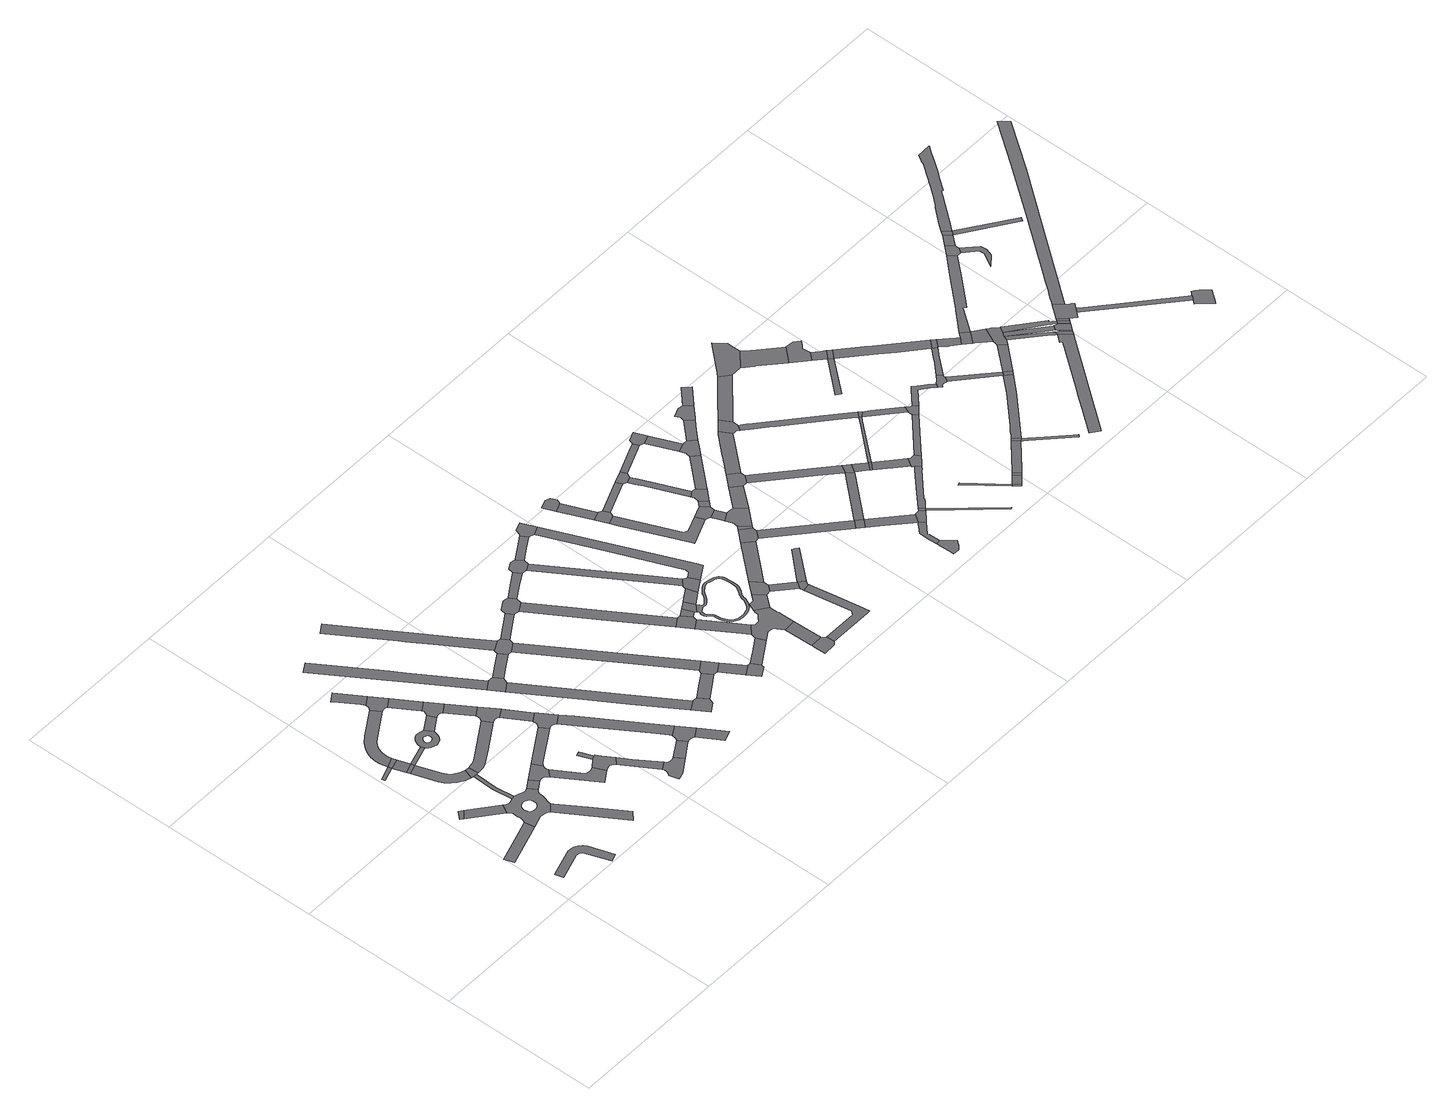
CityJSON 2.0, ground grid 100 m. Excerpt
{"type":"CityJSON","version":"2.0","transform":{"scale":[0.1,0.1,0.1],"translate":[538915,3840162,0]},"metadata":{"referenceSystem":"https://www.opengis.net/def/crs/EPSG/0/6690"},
"CityObjects":{
"road1":{"type":"Road","attributes":{"RoadStructureAttribute.sectionType":"1"},"geometry":[{"type":"MultiSurface","lod":"1","boundaries":[[[0,1,2,3,4]]]}]},
"road2":{"type":"Road","attributes":{"RoadStructureAttribute.sectionType":"1"},"geometry":[{"type":"MultiSurface","lod":"1","boundaries":[[[5,6,7,8,9,10,11,12,13,14,15,16,17,18,19]]]}]},
"road3":{"type":"Road","geometry":[{"type":"MultiSurface","lod":"1","boundaries":[[[20,21,22,23]]]}]},
"road4":{"type":"Road","attributes":{"RoadStructureAttribute.sectionType":"1"},"geometry":[{"type":"MultiSurface","lod":"1","boundaries":[[[23,22,24,25]]]}]},
"road5":{"type":"Road","geometry":[{"type":"MultiSurface","lod":"1","boundaries":[[[26,27,28,29]]]}]},
"road6":{"type":"Road","geometry":[{"type":"MultiSurface","lod":"1","boundaries":[[[30,26,29,31]]]}]},
"road7":{"type":"Road","attributes":{"RoadStructureAttribute.sectionType":"1"},"geometry":[{"type":"MultiSurface","lod":"1","boundaries":[[[31,29,32,33]]]}]},
"road8":{"type":"Road","geometry":[{"type":"MultiSurface","lod":"1","boundaries":[[[33,32,34,35]]]}]},
"road9":{"type":"Road","attributes":{"RoadStructureAttribute.sectionType":"1"},"geometry":[{"type":"MultiSurface","lod":"1","boundaries":[[[36,37,38,39,25,24,40,41,42,43,44,45,46,0,4,47,48,49,50,51,52,53,54,55,56,57,58,59,60,61,62,63,64,65,66,67],[68,69,70,71,72,73,74,75,76,77,78,79,80,81,82,83,84,85,86,87,88,89,90,91,92,93,94,95,96]]]}]},
"road10":{"type":"Road","attributes":{"RoadStructureAttribute.sectionType":"1"},"geometry":[{"type":"MultiSurface","lod":"1","boundaries":[[[97,98,99,100,101,35,34,102,103,104,105,106,107,108]]]}]},
"road11":{"type":"Road","geometry":[{"type":"MultiSurface","lod":"1","boundaries":[[[109,110,67,66,111,112]]]}]},
"road12":{"type":"Road","attributes":{"RoadStructureAttribute.sectionType":"1"},"geometry":[{"type":"MultiSurface","lod":"1","boundaries":[[[113,114,52,51,115,116]]]}]},
"road13":{"type":"Road","attributes":{"RoadStructureAttribute.sectionType":"1"},"geometry":[{"type":"MultiSurface","lod":"1","boundaries":[[[117,33,35,118]]]}]},
"road14":{"type":"Road","geometry":[{"type":"MultiSurface","lod":"1","boundaries":[[[108,107,109,112,119,120]]]}]},
"road15":{"type":"Road","attributes":{"RoadStructureAttribute.sectionType":"1"},"geometry":[{"type":"MultiSurface","lod":"1","boundaries":[[[121,122,123,124,125,126,127,128,26,30,129,130,131,132,133,134,135]]]}]},
"road16":{"type":"Road","geometry":[{"type":"MultiSurface","lod":"1","boundaries":[[[136,60,59,137]]]}]},
"road17":{"type":"Road","attributes":{"RoadStructureAttribute.sectionType":"1"},"geometry":[{"type":"MultiSurface","lod":"1","boundaries":[[[138,139,140,141,142,143,144,117,118,145,146,147,148,149,150,151,152,153,154,155],[156,157,158,159,160,161,162,163,164,165,166,167,168,169,170,171,172,173,174]]]}]},
"road18":{"type":"Road","geometry":[{"type":"MultiSurface","lod":"1","boundaries":[[[175,136,137,176,177,178,179,180,181,182,183]]]}]},
"road19":{"type":"Road","attributes":{"RoadStructureAttribute.sectionType":"1"},"geometry":[{"type":"MultiSurface","lod":"1","boundaries":[[[184,185,186,187,120,119,188,189,190,191,192,193]]]}]},
"road20":{"type":"Road","attributes":{"RoadStructureAttribute.sectionType":"1"},"geometry":[{"type":"MultiSurface","lod":"1","boundaries":[[[194,195,196,197,180,179,198,199,200]]]}]},
"road21":{"type":"Road","attributes":{"RoadStructureAttribute.sectionType":"1"},"geometry":[{"type":"MultiSurface","lod":"1","boundaries":[[[201,202,203,204,205,206,207]]]}]},
"road22":{"type":"Road","attributes":{"RoadStructureAttribute.sectionType":"1"},"geometry":[{"type":"MultiSurface","lod":"1","boundaries":[[[208,155,154,209]]]}]},
"road23":{"type":"Road","geometry":[{"type":"MultiSurface","lod":"1","boundaries":[[[207,206,210,211,121,135,212,213,214,215]]]}]},
"road24":{"type":"Road","attributes":{"RoadStructureAttribute.sectionType":"1"},"geometry":[{"type":"MultiSurface","lod":"1","boundaries":[[[215,214,216,217]]]}]},
"road25":{"type":"Road","attributes":{"RoadStructureAttribute.sectionType":"1"},"geometry":[{"type":"MultiSurface","lod":"1","boundaries":[[[218,175,183,219,220]]]}]},
"road26":{"type":"Road","geometry":[{"type":"MultiSurface","lod":"1","boundaries":[[[217,216,221,222,208,209,223,224,225,226,227]]]}]},
"road27":{"type":"Road","geometry":[{"type":"MultiSurface","lod":"1","boundaries":[[[228,229,230,231,200,199,232,233,234,235,236,237]]]}]},
"road28":{"type":"Road","geometry":[{"type":"MultiSurface","lod":"1","boundaries":[[[238,239,231,230]]]}]},
"road29":{"type":"Road","attributes":{"RoadStructureAttribute.sectionType":"1"},"geometry":[{"type":"MultiSurface","lod":"1","boundaries":[[[227,226,240,241]]]}]},
"road30":{"type":"Road","attributes":{"RoadStructureAttribute.sectionType":"1"},"geometry":[{"type":"MultiSurface","lod":"1","boundaries":[[[242,237,236,243,244]]]}]},
"road31":{"type":"Road","geometry":[{"type":"MultiSurface","lod":"1","boundaries":[[[245,241,240,246,247,184,193,248,249,250,251,252]]]}]},
"road32":{"type":"Road","geometry":[{"type":"MultiSurface","lod":"1","boundaries":[[[253,254,255,256,244,243,257,258,259,260,261,262,263,264]]]}]},
"road33":{"type":"Road","attributes":{"RoadStructureAttribute.sectionType":"1"},"geometry":[{"type":"MultiSurface","lod":"1","boundaries":[[[265,266,267,268,269,270,271,272]]]}]},
"road34":{"type":"Road","attributes":{"RoadStructureAttribute.sectionType":"1"},"geometry":[{"type":"MultiSurface","lod":"1","boundaries":[[[252,251,273,274,275,276]]]}]},
"road35":{"type":"Road","geometry":[{"type":"MultiSurface","lod":"1","boundaries":[[[277,276,275,278,279,280,218,220,281,282,283,284,285]]]}]},
"road36":{"type":"Road","attributes":{"RoadStructureAttribute.sectionType":"1"},"geometry":[{"type":"MultiSurface","lod":"1","boundaries":[[[286,264,263,287,288]]]}]},
"road37":{"type":"Road","attributes":{"RoadStructureAttribute.sectionType":"1"},"geometry":[{"type":"MultiSurface","lod":"1","boundaries":[[[289,290,285,284,291,292,293,294]]]}]},
"road38":{"type":"Road","geometry":[{"type":"MultiSurface","lod":"1","boundaries":[[[272,271,295,296,297,298]]]}]},
"road39":{"type":"Road","geometry":[{"type":"MultiSurface","lod":"1","boundaries":[[[294,293,299,300,286,288,301,302,303,304]]]}]},
"road40":{"type":"Road","attributes":{"RoadStructureAttribute.sectionType":"1"},"geometry":[{"type":"MultiSurface","lod":"1","boundaries":[[[305,306,307,308,309,310,311,312,313,314]]]}]},
"road41":{"type":"Road","geometry":[{"type":"MultiSurface","lod":"1","boundaries":[[[315,316,317,304,303]]]}]},
"road42":{"type":"Road","attributes":{"RoadStructureAttribute.sectionType":"1"},"geometry":[{"type":"MultiSurface","lod":"1","boundaries":[[[318,319,298,297,320,321]]]}]},
"road43":{"type":"Road","attributes":{"RoadStructureAttribute.sectionType":"1"},"geometry":[{"type":"MultiSurface","lod":"1","boundaries":[[[322,323,296,295,324,325,326,327]]]}]},
"road44":{"type":"Road","geometry":[{"type":"MultiSurface","lod":"1","boundaries":[[[314,313,318,321,328,329,330,331]]]}]},
"road45":{"type":"Road","geometry":[{"type":"MultiSurface","lod":"1","boundaries":[[[327,326,332,333,334,335]]]}]},
"road46":{"type":"Road","attributes":{"RoadStructureAttribute.sectionType":"1"},"geometry":[{"type":"MultiSurface","lod":"1","boundaries":[[[336,337,338,331,330,339,340,341]]]}]},
"road47":{"type":"Road","attributes":{"RoadStructureAttribute.sectionType":"1"},"geometry":[{"type":"MultiSurface","lod":"1","boundaries":[[[342,343,329,328,344,345,346,347]]]}]},
"road48":{"type":"Road","attributes":{"RoadStructureAttribute.sectionType":"1"},"geometry":[{"type":"MultiSurface","lod":"1","boundaries":[[[348,349,335,334,350,351]]]}]},
"road49":{"type":"Road","geometry":[{"type":"MultiSurface","lod":"1","boundaries":[[[352,353,354,355,356,357,336,341,358,359,360,361,362,363]]]}]},
"road50":{"type":"Road","geometry":[{"type":"MultiSurface","lod":"1","boundaries":[[[347,346,348,351,364,365]]]}]},
"road51":{"type":"Road","attributes":{"RoadStructureAttribute.sectionType":"1"},"geometry":[{"type":"MultiSurface","lod":"1","boundaries":[[[365,364,366,367]]]}]},
"road52":{"type":"Road","geometry":[{"type":"MultiSurface","lod":"1","boundaries":[[[367,366,368,369,370,371,372]]]}]},
"road53":{"type":"Road","attributes":{"RoadStructureAttribute.sectionType":"1"},"geometry":[{"type":"MultiSurface","lod":"1","boundaries":[[[373,374,361,360,375,376,377,378]]]}]},
"road54":{"type":"Road","attributes":{"RoadStructureAttribute.sectionType":"1"},"geometry":[{"type":"MultiSurface","lod":"1","boundaries":[[[379,380,363,362,381,382]]]}]},
"road55":{"type":"Road","attributes":{"RoadStructureAttribute.sectionType":"1"},"geometry":[{"type":"MultiSurface","lod":"1","boundaries":[[[383,384,372,371,385]]]}]},
"road56":{"type":"Road","geometry":[{"type":"MultiSurface","lod":"1","boundaries":[[[378,377,386,387,388,389,390,391,392,393]]]}]},
"road57":{"type":"Road","geometry":[{"type":"MultiSurface","lod":"1","boundaries":[[[394,395,379,382,396,397,398,399]]]}]},
"road58":{"type":"Road","attributes":{"RoadStructureAttribute.sectionType":"1"},"geometry":[{"type":"MultiSurface","lod":"1","boundaries":[[[400,388,387,401,402,403]]]}]},
"road59":{"type":"Road","attributes":{"RoadStructureAttribute.sectionType":"1"},"geometry":[{"type":"MultiSurface","lod":"1","boundaries":[[[404,393,392,405]]]}]},
"road60":{"type":"Road","geometry":[{"type":"MultiSurface","lod":"1","boundaries":[[[406,404,405,407,408]]]}]},
"road61":{"type":"Road","attributes":{"RoadStructureAttribute.sectionType":"1"},"geometry":[{"type":"MultiSurface","lod":"1","boundaries":[[[409,410,397,396,411,412,413,414,415]]]}]},
"road62":{"type":"Road","attributes":{"RoadStructureAttribute.sectionType":"1"},"geometry":[{"type":"MultiSurface","lod":"1","boundaries":[[[416,417,418,399,398,419,420]]]}]},
"road63":{"type":"Road","geometry":[{"type":"MultiSurface","lod":"1","boundaries":[[[421,422,423,424,425,426,427,428,429]]]}]},
"road64":{"type":"Road","geometry":[{"type":"MultiSurface","lod":"1","boundaries":[[[430,431,432,433,434,435,436,437,403,402,438,439,383,385,440,441,442,443,444,445,446,447]]]}]},
"road65":{"type":"Road","attributes":{"RoadStructureAttribute.sectionType":"1"},"geometry":[{"type":"MultiSurface","lod":"1","boundaries":[[[444,443,448,423,422]]]}]},
"road66":{"type":"Road","attributes":{"RoadStructureAttribute.sectionType":"1"},"geometry":[{"type":"MultiSurface","lod":"1","boundaries":[[[449,450,406,408,451,452]]]}]},
"road67":{"type":"Road","geometry":[{"type":"MultiSurface","lod":"1","boundaries":[[[407,453,454,455,456,457,458,459,460,461,462,463,464,465,466,467,468,469,470,471,472,473,474,475,476,477,478,479,480,481,482,483,484,485,486,487,488,489,490,491,492,493,494,495,496,497,498,499,500,408],[501,502,503,504,505,506,507,508,509,510,511,512,513,514,515,516,517,518,519,520,521,522,523,524,525,526,527,528,529,530,531,532,533,534,535,536,537,538,539,540,541,542,543,544,545,546,547,548]]]}]},
"road68":{"type":"Road","geometry":[{"type":"MultiSurface","lod":"1","boundaries":[[[549,415,414,550,449,452,551,552]]]}]},
"road69":{"type":"Road","geometry":[{"type":"MultiSurface","lod":"1","boundaries":[[[553,554,555,416,420,556,557]]]}]},
"road70":{"type":"Road","attributes":{"RoadStructureAttribute.sectionType":"1"},"geometry":[{"type":"MultiSurface","lod":"1","boundaries":[[[558,559,560,430,447,561]]]}]},
"road71":{"type":"Road","attributes":{"RoadStructureAttribute.sectionType":"1"},"geometry":[{"type":"MultiSurface","lod":"1","boundaries":[[[562,563,564,565,557,556,566,567,568,552,551]]]}]},
"road72":{"type":"Road","geometry":[{"type":"MultiSurface","lod":"1","boundaries":[[[569,558,561,570,571,572,573]]]}]},
"road73":{"type":"Road","attributes":{"RoadStructureAttribute.sectionType":"1"},"geometry":[{"type":"MultiSurface","lod":"1","boundaries":[[[574,575,576,577,578,579,580,581,582,429,428]]]}]},
"road74":{"type":"Road","attributes":{"RoadStructureAttribute.sectionType":"1"},"geometry":[{"type":"MultiSurface","lod":"1","boundaries":[[[571,570,583,584]]]}]},
"road75":{"type":"Road","geometry":[{"type":"MultiSurface","lod":"1","boundaries":[[[585,586,587,588,589,590]]]}]},
"road76":{"type":"Road","attributes":{"RoadStructureAttribute.sectionType":"1"},"geometry":[{"type":"MultiSurface","lod":"1","boundaries":[[[588,587,591,592]]]}]},
"road77":{"type":"Road","geometry":[{"type":"MultiSurface","lod":"1","boundaries":[[[584,583,580,579,593,594]]]}]},
"road78":{"type":"Road","geometry":[{"type":"MultiSurface","lod":"1","boundaries":[[[592,591,595,596,597,598]]]}]},
"road79":{"type":"Road","attributes":{"RoadStructureAttribute.sectionType":"1"},"geometry":[{"type":"MultiSurface","lod":"1","boundaries":[[[599,569,573,600]]]}]},
"road80":{"type":"Road","attributes":{"RoadStructureAttribute.sectionType":"1"},"geometry":[{"type":"MultiSurface","lod":"1","boundaries":[[[601,602,603,596,595,604,605,606,607,608,609]]]}]},
"road81":{"type":"Road","attributes":{"RoadStructureAttribute.sectionType":"1"},"geometry":[{"type":"MultiSurface","lod":"1","boundaries":[[[610,611,612,613,584,594]]]}]},
"road82":{"type":"Road","attributes":{"RoadStructureAttribute.sectionType":"1"},"geometry":[{"type":"MultiSurface","lod":"1","boundaries":[[[614,598,597,615]]]}]},
"road83":{"type":"Road","geometry":[{"type":"MultiSurface","lod":"1","boundaries":[[[616,599,600,617,618,619,620,621]]]}]},
"road84":{"type":"Road","attributes":{"RoadStructureAttribute.sectionType":"1"},"geometry":[{"type":"MultiSurface","lod":"1","boundaries":[[[622,616,621,623]]]}]},
"road85":{"type":"Road","attributes":{"RoadStructureAttribute.sectionType":"1"},"geometry":[{"type":"MultiSurface","lod":"1","boundaries":[[[624,625,626,609,608,627,628,629]]]}]},
"road86":{"type":"Road","attributes":{"RoadStructureAttribute.sectionType":"1"},"geometry":[{"type":"MultiSurface","lod":"1","boundaries":[[[630,628,627,631,632,633]]]}]},
"road87":{"type":"Road","geometry":[{"type":"MultiSurface","lod":"1","boundaries":[[[634,633,632,635,636,622,623,637,638]]]}]},
"road88":{"type":"Road","geometry":[{"type":"MultiSurface","lod":"1","boundaries":[[[639,614,615,640,641,642]]]}]},
"road89":{"type":"Road","geometry":[{"type":"MultiSurface","lod":"1","boundaries":[[[643,624,629,644]]]}]},
"road90":{"type":"Road","attributes":{"RoadStructureAttribute.sectionType":"1"},"geometry":[{"type":"MultiSurface","lod":"1","boundaries":[[[645,641,640,646,647,648,649]]]}]},
"road91":{"type":"Road","attributes":{"RoadStructureAttribute.sectionType":"1"},"geometry":[{"type":"MultiSurface","lod":"1","boundaries":[[[650,619,618,651,652,653]]]}]},
"road92":{"type":"Road","geometry":[{"type":"MultiSurface","lod":"1","boundaries":[[[649,648,654,643,644,655,656]]]}]},
"road93":{"type":"Road","attributes":{"RoadStructureAttribute.sectionType":"1"},"geometry":[{"type":"MultiSurface","lod":"1","boundaries":[[[657,638,637,658]]]}]},
"road94":{"type":"Road","attributes":{"RoadStructureAttribute.sectionType":"1"},"geometry":[{"type":"MultiSurface","lod":"1","boundaries":[[[659,660,661,639,642,662,663]]]}]},
"road95":{"type":"Road","attributes":{"RoadStructureAttribute.sectionType":"1"},"geometry":[{"type":"MultiSurface","lod":"1","boundaries":[[[664,656,655,665,666,667,668]]]}]},
"road96":{"type":"Road","geometry":[{"type":"MultiSurface","lod":"1","boundaries":[[[653,652,669,670]]]}]},
"road97":{"type":"Road","geometry":[{"type":"MultiSurface","lod":"1","boundaries":[[[671,672,657,658,673,674,675]]]}]},
"road98":{"type":"Road","geometry":[{"type":"MultiSurface","lod":"1","boundaries":[[[676,677,678,679,680,681,682,683,684,685]]]}]},
"road99":{"type":"Road","attributes":{"RoadStructureAttribute.sectionType":"1"},"geometry":[{"type":"MultiSurface","lod":"1","boundaries":[[[670,669,686,687,688,689]]]}]},
"road100":{"type":"Road","geometry":[{"type":"MultiSurface","lod":"1","boundaries":[[[690,691,692,659,663,693,694,695]]]}]},
"road101":{"type":"Road","attributes":{"RoadStructureAttribute.sectionType":"1"},"geometry":[{"type":"MultiSurface","lod":"1","boundaries":[[[688,696,697,698,699,700,678,677,701,702,703]]]}]},
"road102":{"type":"Road","attributes":{"RoadStructureAttribute.sectionType":"1"},"geometry":[{"type":"MultiSurface","lod":"1","boundaries":[[[695,694,704,705]]]}]},
"road103":{"type":"Road","geometry":[{"type":"MultiSurface","lod":"1","boundaries":[[[706,705,704,707,708,709,664,668,710,711,712]]]}]},
"road104":{"type":"Road","attributes":{"RoadStructureAttribute.sectionType":"1"},"geometry":[{"type":"MultiSurface","lod":"1","boundaries":[[[713,653,670,714]]]}]},
"road105":{"type":"Road","geometry":[{"type":"MultiSurface","lod":"1","boundaries":[[[715,716,717,689,688,703,718,719,720,721]]]}]},
"road106":{"type":"Road","attributes":{"RoadStructureAttribute.sectionType":"1"},"geometry":[{"type":"MultiSurface","lod":"1","boundaries":[[[722,723,724,725,726,727,728,729,671,675,730,731,732]]]}]},
"road107":{"type":"Road","attributes":{"RoadStructureAttribute.sectionType":"1"},"geometry":[{"type":"MultiSurface","lod":"1","boundaries":[[[733,734,674,673,735,713,736]]]}]},
"road108":{"type":"Road","geometry":[{"type":"MultiSurface","lod":"1","boundaries":[[[737,715,721,738]]]}]},
"road109":{"type":"Road","attributes":{"RoadStructureAttribute.sectionType":"1"},"geometry":[{"type":"MultiSurface","lod":"1","boundaries":[[[739,712,711,740,741]]]}]},
"road110":{"type":"Road","attributes":{"RoadStructureAttribute.sectionType":"1"},"geometry":[{"type":"MultiSurface","lod":"1","boundaries":[[[738,721,742,743]]]}]},
"road111":{"type":"Road","geometry":[{"type":"MultiSurface","lod":"1","boundaries":[[[736,713,714,744,745]]]}]},
"road112":{"type":"Road","geometry":[{"type":"MultiSurface","lod":"1","boundaries":[[[746,722,732,747,748,749,750,751,752,753]]]}]},
"road113":{"type":"Road","geometry":[{"type":"MultiSurface","lod":"1","boundaries":[[[754,755,756,757,739,741,758,759,760]]]}]},
"road114":{"type":"Road","attributes":{"RoadStructureAttribute.sectionType":"1"},"geometry":[{"type":"MultiSurface","lod":"1","boundaries":[[[761,762,763,764,737,738,765,766,767,768,769,770,771]]]}]},
"road115":{"type":"Road","attributes":{"RoadStructureAttribute.sectionType":"1"},"geometry":[{"type":"MultiSurface","lod":"1","boundaries":[[[772,773,745,744,774,775]]]}]},
"road116":{"type":"Road","geometry":[{"type":"MultiSurface","lod":"1","boundaries":[[[775,774,776,777]]]}]},
"road117":{"type":"Road","attributes":{"RoadStructureAttribute.sectionType":"1"},"geometry":[{"type":"MultiSurface","lod":"1","boundaries":[[[777,776,778,779,780]]]}]},
"road118":{"type":"Road","attributes":{"RoadStructureAttribute.sectionType":"1"},"geometry":[{"type":"MultiSurface","lod":"1","boundaries":[[[781,760,759,782]]]}]},
"road119":{"type":"Road","attributes":{"RoadStructureAttribute.sectionType":"1"},"geometry":[{"type":"MultiSurface","lod":"1","boundaries":[[[783,784,785,786,787,788]]]}]},
"road120":{"type":"Road","geometry":[{"type":"MultiSurface","lod":"1","boundaries":[[[789,790,791,780,779,792,761,771,793,794,795,796]]]}]},
"road121":{"type":"Road","attributes":{"RoadStructureAttribute.sectionType":"1"},"geometry":[{"type":"MultiSurface","lod":"1","boundaries":[[[797,798,799,800,746,753,801,802,803,804,805]]]}]},
"road122":{"type":"Road","attributes":{"RoadStructureAttribute.sectionType":"1"},"geometry":[{"type":"MultiSurface","lod":"1","boundaries":[[[806,807,808,809,751,750,810,811,812,813,814,815,816]]]}]},
"road123":{"type":"Road","attributes":{"RoadStructureAttribute.sectionType":"1"},"geometry":[{"type":"MultiSurface","lod":"1","boundaries":[[[815,817,775,777,818,819]]]}]},
"road124":{"type":"Road","geometry":[{"type":"MultiSurface","lod":"1","boundaries":[[[788,787,820,821]]]}]},
"road125":{"type":"Road","attributes":{"RoadStructureAttribute.sectionType":"1"},"geometry":[{"type":"MultiSurface","lod":"1","boundaries":[[[822,823,824,788,821,825,826]]]}]},
"road126":{"type":"Road","geometry":[{"type":"MultiSurface","lod":"1","boundaries":[[[827,822,826,828]]]}]},
"road127":{"type":"Road","attributes":{"RoadStructureAttribute.sectionType":"1"},"geometry":[{"type":"MultiSurface","lod":"1","boundaries":[[[829,830,796,795,831,832]]]}]},
"road128":{"type":"Road","geometry":[{"type":"MultiSurface","lod":"1","boundaries":[[[816,815,819,833]]]}]},
"road129":{"type":"Road","attributes":{"RoadStructureAttribute.sectionType":"1"},"geometry":[{"type":"MultiSurface","lod":"1","boundaries":[[[834,835,836,827,828,837,838,839]]]}]},
"road130":{"type":"Road","attributes":{"RoadStructureAttribute.sectionType":"1"},"geometry":[{"type":"MultiSurface","lod":"1","boundaries":[[[840,833,819,841,842]]]}]},
"road131":{"type":"Road","geometry":[{"type":"MultiSurface","lod":"1","boundaries":[[[843,844,845,797,805,846,847,848,849]]]}]},
"road132":{"type":"Road","geometry":[{"type":"MultiSurface","lod":"1","boundaries":[[[850,851,842,841,829,832,852,853]]]}]},
"road133":{"type":"Road","geometry":[{"type":"MultiSurface","lod":"1","boundaries":[[[854,834,839,855]]]}]},
"road134":{"type":"Road","attributes":{"RoadStructureAttribute.sectionType":"1"},"geometry":[{"type":"MultiSurface","lod":"1","boundaries":[[[856,857,858,859,847,846,860,861,862,863]]]}]},
"road135":{"type":"Road","attributes":{"RoadStructureAttribute.sectionType":"1"},"geometry":[{"type":"MultiSurface","lod":"1","boundaries":[[[864,865,866,867,868]]]}]},
"road136":{"type":"Road","attributes":{"RoadStructureAttribute.sectionType":"1"},"geometry":[{"type":"MultiSurface","lod":"1","boundaries":[[[869,870,871,872,855,839,873,874,875,876]]]}]},
"road137":{"type":"Road","geometry":[{"type":"MultiSurface","lod":"1","boundaries":[[[877,863,862,878,879,880,881,882,883]]]}]},
"road138":{"type":"Road","attributes":{"RoadStructureAttribute.sectionType":"1"},"geometry":[{"type":"MultiSurface","lod":"1","boundaries":[[[884,885,886,887,888,889,853,852,890,891,892,893,894]]]}]},
"road139":{"type":"Road","attributes":{"RoadStructureAttribute.sectionType":"1"},"geometry":[{"type":"MultiSurface","lod":"1","boundaries":[[[895,879,878,896,897,898]]]}]},
"road140":{"type":"Road","geometry":[{"type":"MultiSurface","lod":"1","boundaries":[[[898,897,864,868,899]]]}]},
"road141":{"type":"Road","attributes":{"RoadStructureAttribute.sectionType":"1"},"geometry":[{"type":"MultiSurface","lod":"1","boundaries":[[[900,901,902,903,904,854,855,905,906]]]}]},
"road142":{"type":"Road","geometry":[{"type":"MultiSurface","lod":"1","boundaries":[[[907,908,894,893,909,910,911,912,913,914,915,916,917,918,919,920,921,922,923,924]]]}]},
"road143":{"type":"Road","attributes":{"RoadStructureAttribute.sectionType":"1"},"geometry":[{"type":"MultiSurface","lod":"1","boundaries":[[[925,926,927,899,868,928,929,930,931,932,933]]]}]},
"road144":{"type":"Road","attributes":{"RoadStructureAttribute.sectionType":"1"},"geometry":[{"type":"MultiSurface","lod":"1","boundaries":[[[934,920,919,900,935]]]}]},
"road145":{"type":"Road","attributes":{"RoadStructureAttribute.sectionType":"1"},"geometry":[{"type":"MultiSurface","lod":"1","boundaries":[[[932,936,937,938,907,924,939,940,941]]]}]},
"road146":{"type":"Road","geometry":[{"type":"MultiSurface","lod":"1","boundaries":[[[935,900,906,942]]]}]},
"road147":{"type":"Road","geometry":[{"type":"MultiSurface","lod":"1","boundaries":[[[933,932,941,943,944]]]}]},
"road148":{"type":"Road","attributes":{"RoadStructureAttribute.sectionType":"1"},"geometry":[{"type":"MultiSurface","lod":"1","boundaries":[[[945,946,944,943,947,948,949,950]]]}]},
"road149":{"type":"Road","attributes":{"RoadStructureAttribute.sectionType":"1"},"geometry":[{"type":"MultiSurface","lod":"1","boundaries":[[[951,952,953,954,955,956,957,958,959,960,961,962,963,964,965]]]}]},
"road150":{"type":"Road","attributes":{"RoadStructureAttribute.sectionType":"1"},"geometry":[{"type":"MultiSurface","lod":"1","boundaries":[[[966,967,935,942,968]]]}]},
"road151":{"type":"Road","geometry":[{"type":"MultiSurface","lod":"1","boundaries":[[[969,970,950,949,971,972]]]}]},
"road152":{"type":"Road","attributes":{"RoadStructureAttribute.sectionType":"1"},"geometry":[{"type":"MultiSurface","lod":"1","boundaries":[[[973,972,971,974,975,976]]]}]},
"road153":{"type":"Road","geometry":[{"type":"MultiSurface","lod":"1","boundaries":[[[977,978,979,976,975,980,966,968,981,982,983,984,985,986]]]}]},
"road154":{"type":"Road","geometry":[{"type":"MultiSurface","lod":"1","boundaries":[[[987,988,984,983,989,990,951,991]]]}]},
"road155":{"type":"Road","attributes":{"RoadStructureAttribute.sectionType":"7"},"geometry":[{"type":"MultiSurface","lod":"1","boundaries":[[[992,993,994,995,985,984]]]}]},
"road156":{"type":"Road","geometry":[{"type":"MultiSurface","lod":"1","boundaries":[[[996,997,998,999,1000,1001,1002,986,985,1003,1004,1005,1006,1007,1008]]]}]},
"road157":{"type":"Road","attributes":{"RoadStructureAttribute.sectionType":"1"},"geometry":[{"type":"MultiSurface","lod":"1","boundaries":[[[991,951,965,1009,1010]]]}]},
"road158":{"type":"Road","geometry":[{"type":"MultiSurface","lod":"1","boundaries":[[[1011,1010,1009,1012]]]}]},
"road159":{"type":"Road","attributes":{"RoadStructureAttribute.sectionType":"1"},"geometry":[{"type":"MultiSurface","lod":"1","boundaries":[[[1013,1014,1015,1016,1017,969,972,1018,1019,1020,1021,1022,1023]]]}]},
"road160":{"type":"Road","geometry":[{"type":"MultiSurface","lod":"1","boundaries":[[[1024,1025,1026,995,994,1027,1011,1012,1028,1029]]]}]},
"road161":{"type":"Road","attributes":{"RoadStructureAttribute.sectionType":"1"},"geometry":[{"type":"MultiSurface","lod":"1","boundaries":[[[1007,1029,1028,1030]]]}]},
"road162":{"type":"Road","geometry":[{"type":"MultiSurface","lod":"1","boundaries":[[[1008,1007,1030,1031]]]}]},
"road163":{"type":"Road","attributes":{"RoadStructureAttribute.sectionType":"1"},"geometry":[{"type":"MultiSurface","lod":"1","boundaries":[[[1032,1008,1031,1033]]]}]},
"road164":{"type":"Road","geometry":[{"type":"MultiSurface","lod":"1","boundaries":[[[1034,1035,1036,1032,1033,1037,1038,1039,1040,1041,1042,1043,1044,1045]]]}]},
"road165":{"type":"Road","geometry":[{"type":"MultiSurface","lod":"1","boundaries":[[[1046,1013,1023,1047,1048,1049]]]}]},
"road166":{"type":"Road","geometry":[{"type":"MultiSurface","lod":"1","boundaries":[[[1050,1051,1052,1053,1054,1055,1048,1047]]]}]},
"road167":{"type":"Road","attributes":{"RoadStructureAttribute.sectionType":"7"},"geometry":[{"type":"MultiSurface","lod":"1","boundaries":[[[1056,1057,1058,1059,1039,1038,1060,1061,1062,1063,1064]]]}]},
"road168":{"type":"Road","attributes":{"RoadStructureAttribute.sectionType":"1"},"geometry":[{"type":"MultiSurface","lod":"1","boundaries":[[[1065,1066,1046,1049,1067,1068]]]}]},
"road169":{"type":"Road","geometry":[{"type":"MultiSurface","lod":"1","boundaries":[[[1069,1065,1068,1070]]]}]},
"road170":{"type":"Road","geometry":[{"type":"MultiSurface","lod":"1","boundaries":[[[1071,1072,1073,1074,1064,1063,1075,1076,1077,1078,1079,1080,1081,1082,1083,1084]]]}]},
"road171":{"type":"Road","attributes":{"RoadStructureAttribute.sectionType":"1"},"geometry":[{"type":"MultiSurface","lod":"1","boundaries":[[[1085,1086,1087,1070,1068]]]}]},
"road172":{"type":"Road","attributes":{"RoadStructureAttribute.sectionType":"1"},"geometry":[{"type":"MultiSurface","lod":"1","boundaries":[[[1088,1089,1090,1091,1092,1093,1094,1095,1096,1097,1098,1099,1100,1101,1102,1103,1104,1105,1106,1107,1069,1070]]]}]},
"road173":{"type":"Road","attributes":{"RoadStructureAttribute.sectionType":"1"},"geometry":[{"type":"MultiSurface","lod":"1","boundaries":[[[1108,1109,1110,1111,1112,1113,1114,1115,1116,1117,1118,1034,1045,1119,1120,1121,1122]]]}]}
},
"vertices":[
[281,557,0],[264,551,0],[1,462,0],[21,402,0],[295,494,0],
[371,183,0],[358,204,0],[341,221,0],[320,231,0],[297,237,0],[277,237,0],[255,232,0],[95,179,0],[111,127,0],[278,181,0],[294,181,0],[307,176,0],[318,165,0],[373,7,0],[422,26,0],
[113,885,0],[71,838,0],[88,824,0],[135,866,0],
[275,676,0],[305,730,0],
[117,1388,0],[23,1354,0],[30,1335,0],[123,1367,0],
[178,1416,0],[188,1389,0],
[149,1287,0],[215,1310,0],
[157,1265,0],[221,1287,0],
[362,718,0],[350,712,0],[336,712,0],[321,717,0],[286,665,0],[295,648,0],[293,628,0],[293,609,0],[294,594,0],[294,581,0],[290,568,0],[370,520,0],[389,518,0],[409,516,0],[424,510,0],[433,501,0],[483,544,0],[482,555,0],[487,569,0],[494,588,0],[498,610,0],[500,637,0],[506,650,0],[520,660,0],[485,713,0],[468,706,0],[457,706,0],[444,711,0],[427,719,0],[409,723,0],[394,724,0],[373,723,0],[380,579,0],[371,583,0],[365,589,0],[360,596,0],[357,602,0],[355,611,0],[354,620,0],[356,629,0],[359,638,0],[365,646,0],[372,652,0],[380,657,0],[388,659,0],[396,659,0],[403,659,0],[411,656,0],[419,651,0],[426,644,0],[431,636,0],[434,627,0],[435,617,0],[434,608,0],[432,600,0],[428,594,0],[423,588,0],[416,582,0],[408,578,0],[398,576,0],[389,576,0],
[341,1065,0],[317,1078,0],[298,1093,0],[283,1113,0],[269,1141,0],[210,1108,0],[226,1080,0],[248,1051,0],[273,1029,0],[316,1004,0],[349,993,0],[370,1055,0],
[365,988,0],[359,847,0],[381,845,0],[386,986,0],
[595,371,0],[490,530,0],[680,118,0],[727,163,0],
[346,1354,0],[353,1331,0],
[401,988,0],[395,1052,0],
[374,1740,0],[210,1635,0],[165,1601,0],[140,1571,0],[121,1540,0],[111,1508,0],[105,1468,0],[106,1435,0],[174,1439,0],[173,1463,0],[177,1488,0],[185,1514,0],[200,1539,0],[220,1560,0],[412,1685,0],
[538,747,0],[572,695,0],
[431,1426,0],[415,1429,0],[397,1428,0],[380,1421,0],[365,1409,0],[354,1393,0],[348,1373,0],[366,1314,0],[378,1306,0],[394,1299,0],[415,1295,0],[435,1299,0],[452,1309,0],[464,1320,0],[474,1337,0],[479,1354,0],[480,1372,0],[449,1419,0],[399,1341,0],[393,1347,0],[390,1353,0],[389,1360,0],[390,1369,0],[394,1377,0],[401,1383,0],[408,1386,0],[416,1386,0],[423,1384,0],[430,1380,0],[435,1373,0],[438,1365,0],[438,1356,0],[435,1349,0],[431,1343,0],[424,1339,0],[416,1336,0],[407,1337,0],
[640,814,0],[591,700,0],[606,698,0],[620,689,0],[632,674,0],[669,716,0],[664,729,0],[665,744,0],[671,756,0],
[706,1228,0],[469,1074,0],[445,1061,0],[418,1055,0],[419,989,0],[441,992,0],[468,1001,0],[512,1025,0],[569,1062,0],[741,1172,0],
[817,537,0],[802,535,0],[788,539,0],[775,547,0],[795,421,0],[868,469,0],[834,545,0],
[355,1957,0],[340,1980,0],[282,1942,0],[294,1930,0],[376,1803,0],[387,1782,0],[444,1818,0],
[546,1481,0],[570,1431,0],
[388,1768,0],[384,1753,0],[424,1688,0],[438,1687,0],[451,1681,0],[507,1719,0],
[555,1524,0],[610,1559,0],
[871,962,0],[685,769,0],[906,909,0],
[558,1510,0],[554,1495,0],[585,1437,0],[596,1436,0],[609,1434,0],[618,1427,0],[672,1463,0],
[931,564,0],[914,596,0],[908,593,0],[883,581,0],[877,475,0],[893,481,0],[907,481,0],[919,476,0],[935,460,0],[974,496,0],
[875,677,0],[849,668,0],
[716,1275,0],[772,1312,0],
[1020,422,0],[1072,246,0],[1117,276,0],
[828,1229,0],[719,1260,0],[717,1245,0],[752,1179,0],[765,1181,0],[780,1178,0],[790,1170,0],[844,1204,0],
[1163,254,0],[1150,253,0],[1136,256,0],[1123,267,0],[1077,233,0],[1076,217,0],[1070,201,0],[1058,190,0],[1077,130,0],[1121,144,0],[1213,205,0],[1177,259,0],
[714,1773,0],[664,1851,0],[414,2238,0],[355,2199,0],[588,1839,0],[670,1713,0],[901,1356,0],[959,1394,0],
[840,1091,0],[877,1033,0],[886,1015,0],[941,1050,0],
[952,1032,0],[888,1001,0],[887,988,0],[882,974,0],[921,914,0],[931,915,0],[945,912,0],[956,903,0],[1013,942,0],
[1285,327,0],[1296,260,0],[1321,276,0],
[1240,594,0],[1062,869,0],[1252,446,0],[1292,383,0],[1298,370,0],[1361,408,0],
[956,1271,0],[1015,1309,0],[1027,1342,0],[994,1393,0],
[1299,356,0],[1295,341,0],[1339,279,0],[1356,276,0],[1369,269,0],[1427,307,0],
[1112,1712,0],[952,1959,0],[919,2010,0],[693,2358,0],[635,2320,0],[869,1957,0],[890,1926,0],[990,1772,0],[1154,1517,0],[1217,1550,0],
[1459,129,0],[1525,154,0],[1441,285,0],
[1148,1492,0],[1067,1440,0],[1100,1389,0],[1181,1442,0],
[1351,789,0],[1264,924,0],[1189,911,0],[1329,694,0],[1509,417,0],[1568,455,0],
[1205,1440,0],[1263,1479,0],[1267,1505,0],[1240,1547,0],
[1570,323,0],[1628,361,0],[1637,393,0],[1598,452,0],
[1402,1653,0],[1329,1606,0],[1314,1596,0],[1341,1554,0],[1381,1580,0],[1429,1611,0],
[1633,908,0],[1529,1069,0],[1475,1022,0],[1540,922,0],[1764,577,0],[1823,615,0],
[1754,553,0],[1674,501,0],[1712,442,0],[1792,494,0],
[1478,1721,0],[1473,1721,0],[1466,1722,0],[1407,1686,0],[1406,1678,0],[1405,1673,0],[1451,1607,0],[1452,1607,0],[1460,1606,0],[1519,1641,0],[1526,1675,0],[1501,1717,0],
[1818,493,0],[1877,531,0],
[1904,361,0],[1963,399,0],
[1951,288,0],[2010,326,0],[2013,342,0],[2015,343,0],[1983,397,0],
[1759,1271,0],[1641,1454,0],[1520,1513,0],[1707,1224,0],[1928,882,0],[1985,923,0],
[1662,1821,0],[1580,1768,0],[1607,1727,0],[1690,1779,0],
[2147,502,0],[2058,445,0],[2172,445,0],
[1942,861,0],[1984,797,0],[2043,835,0],[2044,842,0],[2044,845,0],[2046,855,0],[2047,861,0],[2007,919,0],
[1711,1879,0],[1667,1854,0],[1720,1774,0],[1766,1798,0],[1771,1831,0],[1742,1873,0],
[2163,649,0],[2126,578,0],[2153,536,0],[2205,585,0],
[2051,947,0],[2079,882,0],
[2097,976,0],[2088,871,0],[2125,911,0],
[2107,1272,0],[1965,1490,0],[1783,1678,0],[1931,1449,0],[2163,1091,0],[2186,1055,0],[2224,1091,0],
[1894,1971,0],[1822,1924,0],[1743,1873,0],[1845,1880,0],[1921,1929,0],
[2390,226,0],[2383,233,0],[2304,229,0],[2304,211,0],[2307,138,0],[2386,142,0],[2391,146,0],[2406,161,0],[2405,211,0],
[2297,642,0],[2289,626,0],[2290,603,0],[2272,587,0],[2251,568,0],[2226,566,0],[2223,566,0],[2218,565,0],[2152,529,0],[2149,514,0],[2184,453,0],[2224,480,0],[2265,475,0],[2297,418,0],[2376,422,0],[2372,529,0],[2372,534,0],[2370,591,0],
[2303,240,0],
[2180,1029,0],[2118,990,0],[2160,934,0],[2203,961,0],
[2097,859,0],[2090,839,0],[2091,821,0],[2099,807,0],[2113,791,0],[2122,775,0],[2122,758,0],[2125,737,0],[2135,713,0],[2147,686,0],[2164,670,0],[2172,666,0],[2191,656,0],[2219,652,0],[2247,652,0],[2259,655,0],[2281,663,0],[2300,676,0],[2315,695,0],[2324,713,0],[2334,728,0],[2335,740,0],[2336,748,0],[2340,758,0],[2344,768,0],[2361,787,0],[2372,804,0],[2382,821,0],[2383,833,0],[2384,849,0],[2383,879,0],[2382,907,0],[2382,908,0],[2377,933,0],[2366,953,0],[2344,965,0],[2318,972,0],[2286,979,0],[2266,977,0],[2246,966,0],[2224,949,0],[2211,935,0],[2202,919,0],[2190,905,0],[2185,900,0],[2176,891,0],[2158,878,0],[2145,878,0],[2194,888,0],[2201,895,0],[2215,910,0],[2217,915,0],[2223,926,0],[2234,938,0],[2254,953,0],[2270,962,0],[2285,964,0],[2314,957,0],[2338,951,0],[2355,942,0],[2363,928,0],[2367,906,0],[2368,898,0],[2368,879,0],[2369,849,0],[2368,831,0],[2367,826,0],[2359,812,0],[2349,796,0],[2331,776,0],[2327,766,0],[2321,752,0],[2320,733,0],[2311,721,0],[2302,703,0],[2290,688,0],[2274,677,0],[2256,670,0],[2238,667,0],[2220,667,0],[2196,670,0],[2179,679,0],[2173,682,0],[2160,695,0],[2149,719,0],[2140,741,0],[2137,759,0],[2137,779,0],[2126,800,0],[2111,816,0],[2105,825,0],[2105,836,0],[2110,850,0],[2136,864,0],[2162,862,0],[2186,880,0],
[2230,1082,0],[2181,1033,0],[2281,1011,0],[2253,1075,0],
[1968,2035,0],[1913,2012,0],[1903,1977,0],[1953,1918,0],[2008,1941,0],
[2381,730,0],[2348,691,0],[2318,687,0],[2432,665,0],
[2359,1060,0],[2374,1070,0],[2363,1097,0],[2146,1611,0],[2092,1587,0],[2288,1120,0],[2282,1094,0],
[2445,805,0],[2461,669,0],[2494,706,0],[2494,707,0],[2493,737,0],
[2682,161,0],[2704,161,0],[2697,202,0],[2665,396,0],[2645,513,0],[2639,540,0],[2590,532,0],[2641,237,0],[2621,212,0],
[2586,560,0],[2613,602,0],
[2186,2038,0],[2131,2014,0],[2163,1938,0],[2218,1962,0],[2230,1989,0],[2213,2026,0],
[2247,1738,0],[2302,1761,0],
[2635,550,0],[2651,569,0],
[2280,1660,0],[2335,1683,0],[2347,1712,0],[2329,1749,0],
[2636,1024,0],[2697,971,0],
[2519,1299,0],[2509,1303,0],[2493,1310,0],[2301,1611,0],[2462,1230,0],[2470,1213,0],[2502,1226,0],[2643,1285,0],[2620,1340,0],
[2812,757,0],[2814,759,0],[2796,771,0],[2778,783,0],
[2536,1836,0],[2551,1798,0],
[2700,1099,0],[2720,973,0],[2724,974,0],[2762,1021,0],[2760,1023,0],[2761,1046,0],
[2719,1121,0],[2770,1057,0],
[2693,1370,0],[2671,1361,0],[2654,1354,0],[2672,1272,0],[2727,1294,0],[2731,1324,0],
[2752,1240,0],[2695,1215,0],[2702,1196,0],[2757,1228,0],
[2775,1226,0],[2720,1153,0],[2720,1152,0],[2857,1159,0],[2805,1223,0],
[2613,1868,0],[2578,1787,0],[2615,1801,0],[2628,1830,0],
[2723,1405,0],[2760,1357,0],
[2633,1760,0],[2596,1744,0],[2616,1698,0],[2719,1455,0],[2754,1476,0],
[3121,702,0],[3001,729,0],[3123,620,0],[3163,665,0],
[2728,1434,0],[2820,1424,0],[2783,1472,0],
[2909,1344,0],[2968,1290,0],
[2815,1952,0],[2790,1942,0],[2787,1941,0],[2803,1904,0],[2830,1916,0],
[2946,1655,0],[2827,1432,0],[2842,1449,0],[2950,1570,0],[2991,1615,0],
[3161,586,0],[3201,631,0],
[2971,1416,0],[2948,1389,0],[2996,1292,0],[3033,1335,0],[3032,1364,0],
[3359,206,0],[3351,216,0],[3323,208,0],[3324,198,0],[3326,107,0],[3326,92,0],[3365,91,0],[3376,100,0],[3391,114,0],[3414,143,0],
[3242,515,0],[3359,410,0],[3379,393,0],[3413,444,0],
[2883,2004,0],[2826,1980,0],[2820,1964,0],[2836,1914,0],[2859,1905,0],[2915,1928,0],
[3372,386,0],[3319,331,0],[3319,298,0],[3319,259,0],[3319,252,0],[3347,287,0],[3346,299,0],[3405,357,0],
[2936,1722,0],[2992,1745,0],
[3003,1744,0],[2944,1703,0],[2951,1685,0],[2951,1680,0],[3019,1647,0],[3067,1701,0],[3022,1742,0],
[3402,934,0],[3433,894,0],
[3443,445,0],[3442,445,0],[3427,444,0],[3407,358,0],[3434,384,0],[3457,405,0],[3472,419,0],
[3188,1658,0],[3180,1651,0],[3172,1645,0],[3149,1619,0],[3146,1615,0],[3080,1541,0],[3024,1477,0],[2983,1430,0],[3205,1563,0],[3215,1575,0],[3229,1589,0],
[3350,1056,0],[3270,1126,0],[3309,1016,0],[3432,984,0],
[3461,463,0],[3483,430,0],
[3128,1853,0],[3117,1757,0],[3170,1809,0],
[3784,73,0],[3793,80,0],
[3440,901,0],[3470,951,0],
[3252,1715,0],[3235,1586,0],[3258,1587,0],[3262,1583,0],[3272,1574,0],[3292,1609,0],[3293,1617,0],[3294,1645,0],
[3176,1935,0],[3121,1912,0],[3135,1880,0],[3131,1864,0],[3180,1818,0],[3249,1885,0],[3207,1929,0],
[3682,679,0],[3679,676,0],[3663,660,0],[3540,540,0],[3516,461,0],[3535,480,0],[3534,480,0],[3531,483,0],[3689,633,0],[3691,632,0],[3709,649,0],
[3532,896,0],[3488,935,0],[3503,846,0],[3540,889,0],
[3514,836,0],[3554,877,0],
[3660,708,0],[3673,696,0],[3703,746,0],
[3307,2026,0],[3349,1982,0],
[3747,416,0],[3739,412,0],[3732,408,0],[3733,407,0],[3916,181,0],[3925,189,0],
[3745,736,0],[3733,734,0],[3718,733,0],[3672,687,0],[3739,676,0],[3759,696,0],[3767,703,0],[3746,736,0],
[3497,1927,0],[3361,1810,0],[3346,1796,0],[3276,1736,0],[3396,1733,0],[3399,1736,0],[3485,1812,0],[3537,1858,0],[3558,1876,0],
[3652,1299,0],[3373,1540,0],[3339,1569,0],[3330,1577,0],[3313,1539,0],[3394,1469,0],[3422,1445,0],[3659,1239,0],[3755,1156,0],[3764,1148,0],[3790,1178,0],
[3740,1118,0],[3757,1118,0],[3776,1137,0],
[3951,142,0],[3960,149,0],
[3977,233,0],[3936,198,0],[3932,194,0],[4009,192,0],[4011,195,0],
[3989,244,0],[4023,205,0],
[3970,944,0],[3970,943,0],[3850,780,0],[3990,911,0],
[3809,1161,0],
[4168,403,0],[4073,317,0],[4005,258,0],[4032,213,0],[4047,226,0],[4202,365,0],
[3847,1129,0],[3970,969,0],[3986,1009,0],
[3668,2117,0],[3544,1979,0],[3518,1950,0],[3627,1879,0],[3721,1960,0],[3721,2021,0],[3721,2046,0],
[4015,984,0],[4013,986,0],[4043,959,0],[4017,983,0],
[4182,416,0],[4218,375,0],
[3890,1804,0],[3787,1897,0],[3739,1940,0],[3738,1942,0],[3687,1826,0],[3691,1822,0],[3827,1703,0],[3906,1792,0],
[3986,1559,0],[3810,1354,0],[3824,1343,0],[3838,1331,0],[4011,1536,0],
[4425,176,0],[4311,286,0],[4246,349,0],[4226,368,0],[4213,355,0],[4233,336,0],[4433,144,0],[4444,158,0],
[3946,1787,0],[3921,1619,0],[3962,1665,0],[3956,1715,0],[3973,1732,0],[3994,1756,0],[3963,1785,0],
[4196,1020,0],[4136,1072,0],[4127,1079,0],[4124,1082,0],[4122,1079,0],[4110,1068,0],[4129,1039,0],[4130,1039,0],[4196,985,0],[4214,968,0],[4228,990,0],
[4008,1624,0],[3968,1578,0],[3988,1560,0],[4028,1607,0],
[4054,1585,0],
[4513,754,0],[4426,655,0],[4255,485,0],[4222,457,0],[4201,433,0],[4465,620,0],[4553,718,0],
[4279,1035,0],[4251,1006,0],[4232,952,0],[4234,950,0],[4236,952,0],[4241,958,0],[4249,961,0],[4251,961,0],[4254,961,0],[4261,961,0],[4269,958,0],[4276,957,0],[4281,956,0],[4296,989,0],[4297,992,0],[4298,996,0],[4300,1002,0],[4301,1004,0],
[4438,1245,0],[4219,1438,0],[4191,1465,0],[4013,1533,0],[4192,1375,0],[4268,1308,0],[4411,1185,0],[4414,1182,0],[4456,1228,0],
[4303,981,0],[4530,774,0],
[4362,1124,0],[4343,1100,0],[4340,1096,0],[4389,1106,0],[4405,1125,0],[4440,1163,0],
[4570,738,0],
[4442,1165,0],[4480,1206,0],
[4567,1126,0],[4563,1130,0],[4484,1125,0],[4491,1120,0],[4541,1080,0],[4576,1118,0],
[4937,730,0],[4917,704,0],[4900,682,0],[4909,676,0],[4914,673,0],[4690,381,0],[4670,356,0],[4610,277,0],[4585,245,0],[4497,130,0],[4491,122,0],[4545,81,0],[4967,630,0],[4985,652,0],[4995,665,0],
[4667,929,0],[4535,779,0],[4700,885,0],
[4601,1144,0],[4582,1124,0],[4587,1038,0],[4645,1104,0],
[4652,1099,0],[4596,1031,0],[4671,963,0],[4716,1053,0],
[4751,1025,0],[4739,1035,0],[4725,1045,0],[4668,942,0],[4715,901,0],[4722,910,0],[4727,915,0],[4735,942,0],[4755,968,0],[4776,1002,0],
[4935,759,0],[4938,761,0],[4913,752,0],[4927,739,0],[4941,754,0],
[4804,885,0],[4945,770,0],[4955,761,0],[4973,790,0],
[4992,816,0],[4985,821,0],[4979,825,0],[4977,826,0],[4986,837,0],[4780,999,0],[4779,1000,0],[4965,812,0],[4967,811,0],[4974,806,0],[4981,801,0],[5000,787,0],[5012,802,0],
[5009,684,0],[4963,737,0],
[4966,741,0],[5012,688,0],
[4994,1573,0],[4879,1447,0],[4724,1277,0],[4722,1274,0],[4718,1270,0],[4748,1244,0],[4751,1248,0],[4753,1251,0],[4770,1237,0],[4929,1412,0],[5029,1526,0],
[4986,784,0],[4984,784,0],[4977,788,0],[4963,747,0],[5044,729,0],[4997,782,0],
[5047,733,0],
[5059,749,0],
[5021,813,0],[5068,760,0],
[5088,899,0],[5076,884,0],[5063,867,0],[5106,732,0],[5130,760,0],[5151,784,0],[5163,798,0],[5175,812,0],[5163,822,0],[5155,828,0],[5139,843,0],[5134,847,0],
[5046,1630,0],[5058,1528,0],[5078,1559,0],[5080,1584,0],
[5136,1462,0],[5139,1429,0],[5087,1336,0],[5154,1392,0],[5169,1435,0],[5166,1475,0],
[5618,377,0],[5186,753,0],[5184,754,0],[5167,770,0],[5145,746,0],[5165,729,0],[5597,354,0],[5614,340,0],[5633,364,0],
[5095,1687,0],[5084,1672,0],[5134,1647,0],[5135,1646,0],
[5112,1712,0],[5153,1671,0],
[5673,376,0],[5655,390,0],[5645,379,0],[5635,368,0],[5606,330,0],[5594,315,0],[5612,299,0],[5621,289,0],[5625,285,0],[5631,280,0],[5673,229,0],[5697,261,0],[5734,310,0],[5693,362,0],
[5459,1428,0],[5467,1439,0],[5474,1450,0],
[5186,1712,0],[5274,1821,0],[5318,1877,0],[5343,1908,0],[5350,1903,0],[5409,1980,0],[5440,2018,0],[5480,2075,0],[5523,2135,0],[5555,2178,0],[5464,2174,0],[5443,2135,0],[5441,2135,0],[5429,2110,0],[5392,2059,0],[5327,1972,0],[5277,1908,0],[5233,1854,0],[5229,1856,0],[5140,1751,0],
[5934,2014,0],[5744,1756,0],[5616,1585,0],[5508,1445,0],[5233,1088,0],[5198,1042,0],[5183,1023,0],[5162,995,0],[5144,972,0],[5114,933,0],[5111,929,0],[5291,1049,0],[5487,1302,0],[5767,1666,0],[5983,1961,0]
]}
